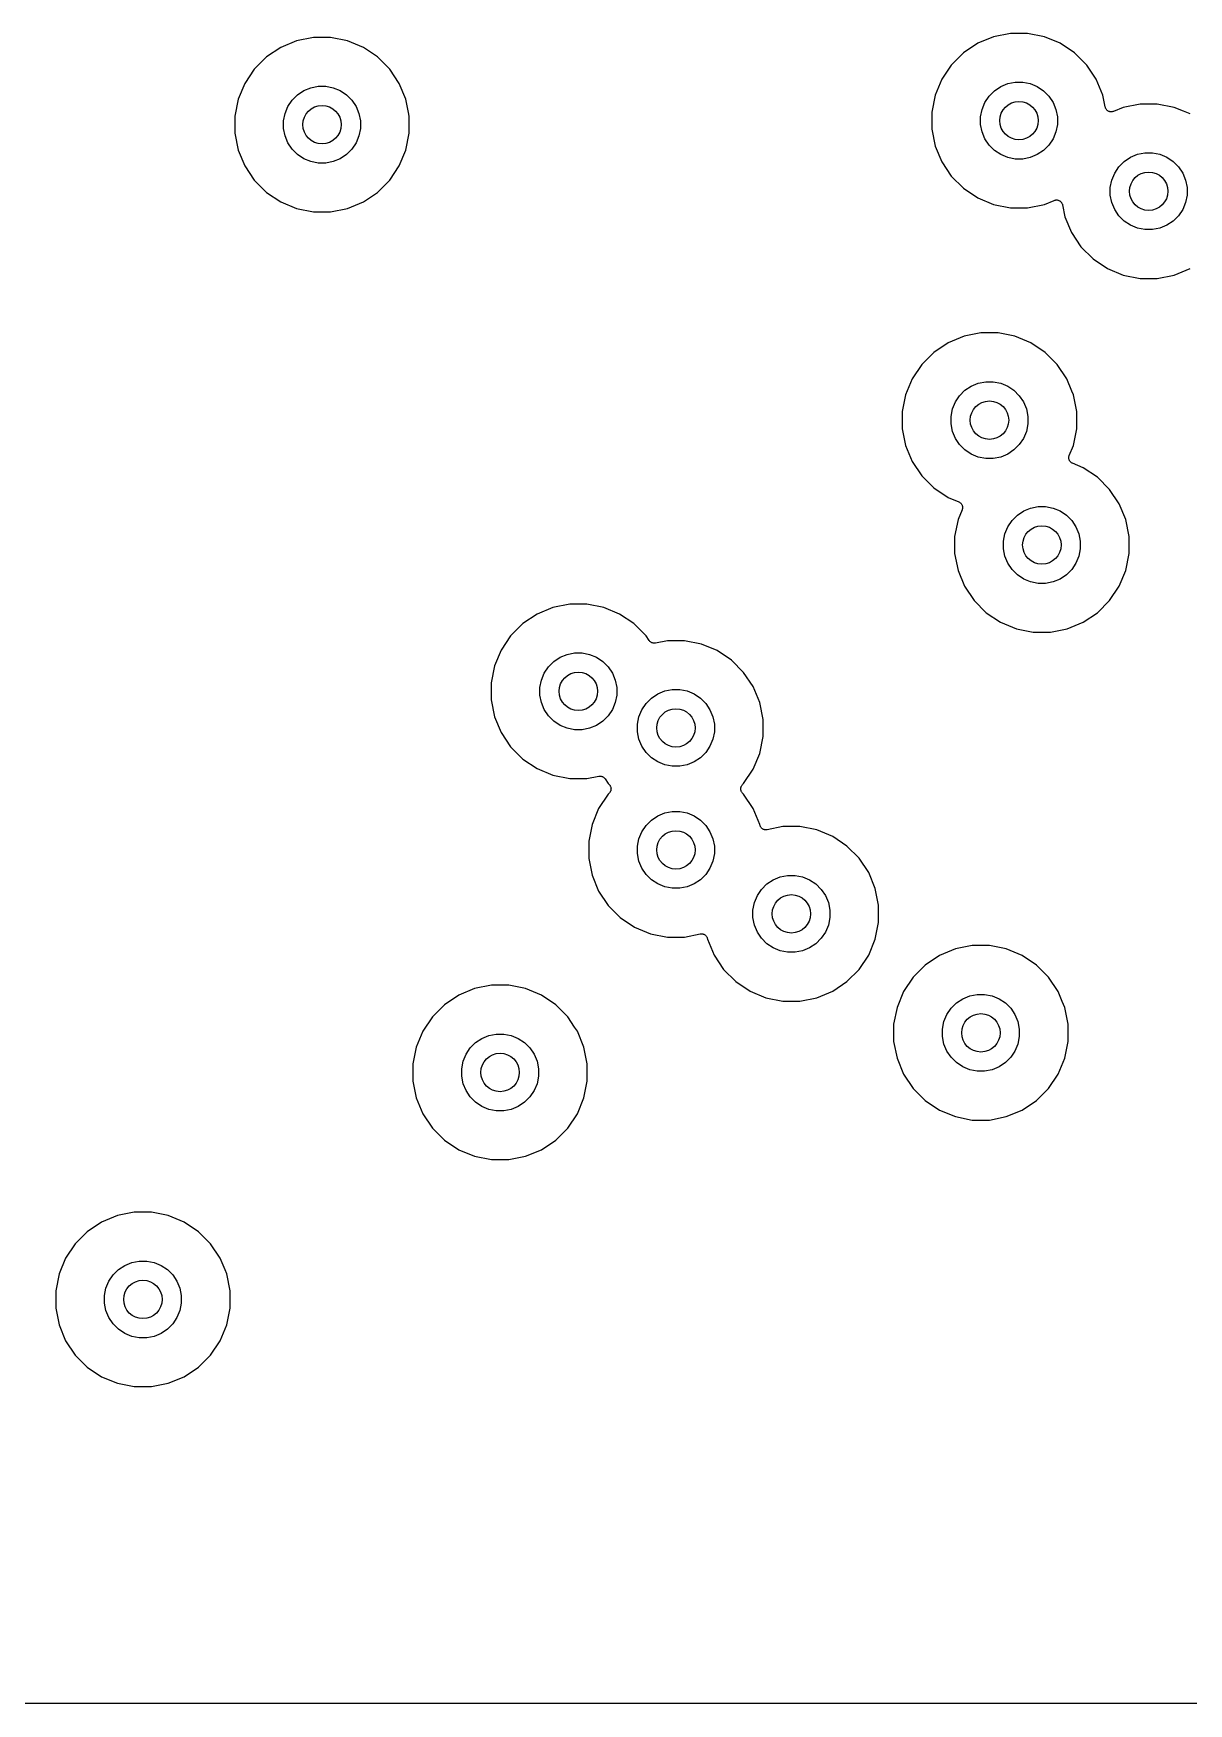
# Model space of a CAD drawing. Extents: x 1 to 139, y -76 to -1.
# Drawn here: x 11.73 to 23.75, y -75.56 to -58.17 of the extents above; entities that cross this region are included whole.
import ezdxf

# ---------------------------------------------------------------- set-up
doc = ezdxf.new("R2010")
doc.units = 0
doc.header["$MEASUREMENT"] = 0
doc.layers.add('BLACK', color=7, linetype='CONTINUOUS')

msp = doc.modelspace()

# ---------------------------------------------------------------- linework, layer by layer
at = {"layer": 'BLACK', "linetype": 'CONTINUOUS'}
for p, q in [((14.4657, -58.2498), (14.3005, -58.3182)), ((14.6412, -58.2149), (14.4657, -58.2498)), ((14.82, -58.2149), (14.6412, -58.2149)), ((14.9955, -58.2498), (14.82, -58.2149)), ((15.1607, -58.3182), (14.9955, -58.2498)), ((21.7219, -58.2077), (21.5567, -58.2761)), ((21.8974, -58.1728), (21.7219, -58.2077)), ((22.0762, -58.1728), (21.8974, -58.1728)), ((22.2517, -58.2077), (22.0762, -58.1728)), ((22.4169, -58.2761), (22.2517, -58.2077)), ((14.1518, -58.4176), (14.0253, -58.5441)), ((14.3005, -58.3182), (14.1518, -58.4176)), ((15.3094, -58.4176), (15.1607, -58.3182)), ((15.4359, -58.5441), (15.3094, -58.4176)), ((21.408, -58.3755), (21.2815, -58.502)), ((21.5567, -58.2761), (21.408, -58.3755)), ((22.5656, -58.3755), (22.4169, -58.2761)), ((22.6921, -58.502), (22.5656, -58.3755)), ((14.0253, -58.5441), (13.9259, -58.6928)), ((15.5353, -58.6928), (15.4359, -58.5441)), ((21.2815, -58.502), (21.1821, -58.6507)), ((22.7915, -58.6507), (22.6921, -58.502)), ((13.9259, -58.6928), (13.8575, -58.858)), ((14.4756, -58.8122), (14.5411, -58.7684)), ((14.5411, -58.7684), (14.6139, -58.7383)), ((14.6139, -58.7383), (14.6912, -58.7229)), ((14.6912, -58.7229), (14.77, -58.7229)), ((14.77, -58.7229), (14.8473, -58.7383)), ((14.8473, -58.7383), (14.9201, -58.7684)), ((14.9201, -58.7684), (14.9856, -58.8122)), ((15.6037, -58.858), (15.5353, -58.6928)), ((21.1821, -58.6507), (21.1137, -58.8159)), ((21.6761, -58.8258), (21.7318, -58.7701)), ((21.7318, -58.7701), (21.7973, -58.7263)), ((21.7973, -58.7263), (21.8701, -58.6962)), ((21.8701, -58.6962), (21.9474, -58.6808)), ((21.9474, -58.6808), (22.0262, -58.6808)), ((22.0262, -58.6808), (22.1035, -58.6962)), ((22.1035, -58.6962), (22.1763, -58.7263)), ((22.1763, -58.7263), (22.2418, -58.7701)), ((22.2418, -58.7701), (22.2975, -58.8258)), ((22.8599, -58.8159), (22.7915, -58.6507)), ((13.8575, -58.858), (13.8226, -59.0335)), ((14.346, -59.0062), (14.3761, -58.9334)), ((14.3761, -58.9334), (14.4199, -58.8679)), ((14.4199, -58.8679), (14.4756, -58.8122)), ((14.9856, -58.8122), (15.0413, -58.8679)), ((15.0413, -58.8679), (15.0851, -58.9334)), ((15.0851, -58.9334), (15.1152, -59.0062)), ((15.6314, -58.9974), (15.6037, -58.858)), ((21.1137, -58.8159), (21.0788, -58.9914)), ((21.6022, -58.9641), (21.6323, -58.8913)), ((21.6323, -58.8913), (21.6761, -58.8258)), ((22.2975, -58.8258), (22.3413, -58.8913)), ((22.3413, -58.8913), (22.3714, -58.9641)), ((22.8844, -58.9391), (22.8599, -58.8159)), ((22.8862, -58.9449), (22.8844, -58.9391)), ((22.8879, -58.9506), (22.8862, -58.9449)), ((22.8879, -58.9508), (22.8879, -58.9506)), ((22.888, -58.951), (22.8879, -58.9508)), ((22.8909, -58.9564), (22.888, -58.951)), ((22.8936, -58.9616), (22.8909, -58.9564)), ((23.0726, -58.9433), (22.971, -58.9854)), ((23.2481, -58.9084), (23.0726, -58.9433)), ((23.4269, -58.9084), (23.2481, -58.9084)), ((23.6024, -58.9433), (23.4269, -58.9084)), ((23.6994, -58.9835), (23.6024, -58.9433)), ((13.8226, -59.0335), (13.8226, -59.2123)), ((14.3306, -59.0835), (14.346, -59.0062)), ((14.3306, -59.1623), (14.3306, -59.0835)), ((15.1152, -59.0062), (15.1306, -59.0835)), ((15.1306, -59.0835), (15.1306, -59.1623)), ((15.6314, -58.9975), (15.6314, -58.9974)), ((15.6386, -59.0335), (15.6314, -58.9975)), ((15.6386, -59.2123), (15.6386, -59.0335)), ((21.0788, -58.9914), (21.0788, -59.1702)), ((21.5868, -59.0414), (21.6022, -58.9641)), ((21.5868, -59.1202), (21.5868, -59.0414)), ((21.6022, -59.1975), (21.5868, -59.1202)), ((22.3714, -58.9641), (22.3868, -59.0414)), ((22.3868, -59.1202), (22.3714, -59.1975)), ((22.3868, -59.0414), (22.3868, -59.1202)), ((22.8937, -58.9617), (22.8936, -58.9616)), ((22.8938, -58.9619), (22.8937, -58.9617)), ((22.8976, -58.9665), (22.8938, -58.9619)), ((22.9014, -58.9712), (22.8976, -58.9665)), ((22.9015, -58.9714), (22.9014, -58.9712)), ((22.9017, -58.9715), (22.9015, -58.9714)), ((22.9062, -58.9753), (22.9017, -58.9715)), ((22.9109, -58.9792), (22.9062, -58.9753)), ((22.9111, -58.9793), (22.9109, -58.9792)), ((22.9112, -58.9794), (22.9111, -58.9793)), ((22.9165, -58.9822), (22.9112, -58.9794)), ((22.9218, -58.9851), (22.9165, -58.9822)), ((22.922, -58.9852), (22.9218, -58.9851)), ((22.9221, -58.9853), (22.922, -58.9852)), ((22.9278, -58.9871), (22.9221, -58.9853)), ((22.9336, -58.9889), (22.9278, -58.9871)), ((22.9338, -58.9889), (22.9336, -58.9889)), ((22.934, -58.9889), (22.9338, -58.9889)), ((22.9398, -58.9896), (22.934, -58.9889)), ((22.9459, -58.9902), (22.9398, -58.9896)), ((22.9461, -58.9902), (22.9459, -58.9902)), ((22.9463, -58.9902), (22.9461, -58.9902)), ((22.9522, -58.9897), (22.9463, -58.9902)), ((22.9583, -58.9892), (22.9522, -58.9897)), ((22.9584, -58.9891), (22.9583, -58.9892)), ((22.9586, -58.9891), (22.9584, -58.9891)), ((22.9643, -58.9874), (22.9586, -58.9891)), ((22.9702, -58.9857), (22.9643, -58.9874)), ((22.9705, -58.9856), (22.9702, -58.9857)), ((22.971, -58.9854), (22.9705, -58.9856)), ((22.9705, -58.9856), (22.9705, -58.9856)), ((22.9705, -58.9856), (22.9705, -58.9856)), ((23.6995, -58.9835), (23.6994, -58.9835)), ((23.7676, -59.0117), (23.6995, -58.9835)), ((13.8226, -59.2123), (13.8575, -59.3878)), ((14.346, -59.2396), (14.3306, -59.1623)), ((14.3761, -59.3124), (14.346, -59.2396)), ((15.1152, -59.2396), (15.0851, -59.3124)), ((15.1306, -59.1623), (15.1152, -59.2396)), ((15.6037, -59.3878), (15.6386, -59.2123)), ((21.0788, -59.1702), (21.1137, -59.3457)), ((21.6323, -59.2703), (21.6022, -59.1975)), ((21.6761, -59.3358), (21.6323, -59.2703)), ((22.3413, -59.2703), (22.2975, -59.3358)), ((22.3714, -59.1975), (22.3413, -59.2703)), ((13.8575, -59.3878), (13.9259, -59.553)), ((14.4199, -59.3779), (14.3761, -59.3124)), ((14.4756, -59.4336), (14.4199, -59.3779)), ((14.5411, -59.4774), (14.4756, -59.4336)), ((14.6139, -59.5075), (14.5411, -59.4774)), ((14.9201, -59.4774), (14.8473, -59.5075)), ((14.9856, -59.4336), (14.9201, -59.4774)), ((15.0413, -59.3779), (14.9856, -59.4336)), ((15.0851, -59.3124), (15.0413, -59.3779)), ((15.5353, -59.553), (15.6037, -59.3878)), ((21.1137, -59.3457), (21.1821, -59.5109)), ((21.7318, -59.3915), (21.6761, -59.3358)), ((21.7973, -59.4353), (21.7318, -59.3915)), ((21.8701, -59.4654), (21.7973, -59.4353)), ((21.9474, -59.4808), (21.8701, -59.4654)), ((22.0262, -59.4808), (21.9474, -59.4808)), ((22.1035, -59.4654), (22.0262, -59.4808)), ((22.1763, -59.4353), (22.1035, -59.4654)), ((22.2418, -59.3915), (22.1763, -59.4353)), ((22.2975, -59.3358), (22.2418, -59.3915)), ((23.0825, -59.5057), (23.148, -59.4619)), ((23.148, -59.4619), (23.2208, -59.4318)), ((23.2208, -59.4318), (23.2981, -59.4164)), ((23.2981, -59.4164), (23.3769, -59.4164)), ((23.3769, -59.4164), (23.4542, -59.4318)), ((23.4542, -59.4318), (23.527, -59.4619)), ((23.527, -59.4619), (23.5925, -59.5057)), ((13.9259, -59.553), (14.0253, -59.7017)), ((14.6912, -59.5229), (14.6139, -59.5075)), ((14.77, -59.5229), (14.6912, -59.5229)), ((14.8473, -59.5075), (14.77, -59.5229)), ((15.4359, -59.7017), (15.5353, -59.553)), ((21.1821, -59.5109), (21.2815, -59.6596)), ((22.9529, -59.6997), (22.983, -59.6269)), ((22.983, -59.6269), (23.0268, -59.5614)), ((23.0268, -59.5614), (23.0825, -59.5057)), ((23.5925, -59.5057), (23.6482, -59.5614)), ((23.6482, -59.5614), (23.692, -59.6269)), ((23.692, -59.6269), (23.7221, -59.6997)), ((14.0253, -59.7017), (14.1518, -59.8282)), ((14.1518, -59.8282), (14.3005, -59.9276)), ((15.1607, -59.9276), (15.3094, -59.8282)), ((15.3094, -59.8282), (15.4359, -59.7017)), ((21.2815, -59.6596), (21.408, -59.7861)), ((21.408, -59.7861), (21.5567, -59.8855)), ((22.9375, -59.777), (22.9529, -59.6997)), ((22.9375, -59.8558), (22.9375, -59.777)), ((23.7221, -59.6997), (23.7375, -59.777)), ((23.7375, -59.777), (23.7375, -59.8558)), ((14.3005, -59.9276), (14.4657, -59.996)), ((14.4657, -59.996), (14.6412, -60.0309)), ((14.82, -60.0309), (14.9955, -59.996)), ((14.9955, -59.996), (15.1607, -59.9276)), ((21.5567, -59.8855), (21.7219, -59.9539)), ((21.7219, -59.9539), (21.8974, -59.9888)), ((21.8974, -59.9888), (22.0762, -59.9888)), ((22.0762, -59.9888), (22.2517, -59.9539)), ((22.2517, -59.9539), (22.3533, -59.9118)), ((22.3533, -59.9118), (22.3538, -59.9116)), ((22.3538, -59.9116), (22.3541, -59.9115)), ((22.3538, -59.9116), (22.3538, -59.9116)), ((22.3538, -59.9116), (22.3538, -59.9116)), ((22.3541, -59.9115), (22.36, -59.9098)), ((22.36, -59.9098), (22.3657, -59.9081)), ((22.3657, -59.9081), (22.3659, -59.9081)), ((22.3659, -59.9081), (22.366, -59.908)), ((22.366, -59.908), (22.372, -59.9075)), ((22.372, -59.9075), (22.378, -59.907)), ((22.378, -59.907), (22.3782, -59.907)), ((22.3782, -59.907), (22.3784, -59.907)), ((22.3784, -59.907), (22.3843, -59.9076)), ((22.3843, -59.9076), (22.3903, -59.9082)), ((22.3903, -59.9082), (22.3905, -59.9083)), ((22.3905, -59.9083), (22.3907, -59.9083)), ((22.3907, -59.9083), (22.3964, -59.9101)), ((22.3964, -59.9101), (22.4022, -59.9119)), ((22.4022, -59.9119), (22.4023, -59.912)), ((22.4023, -59.912), (22.4025, -59.9121)), ((22.4025, -59.9121), (22.4078, -59.9149)), ((22.4078, -59.9149), (22.4131, -59.9178)), ((22.4131, -59.9178), (22.4132, -59.9179)), ((22.4132, -59.9179), (22.4134, -59.918)), ((22.4134, -59.918), (22.418, -59.9219)), ((22.418, -59.9219), (22.4226, -59.9257)), ((22.4226, -59.9257), (22.4228, -59.9258)), ((22.4228, -59.9258), (22.4229, -59.926)), ((22.4229, -59.926), (22.4267, -59.9306)), ((22.4267, -59.9306), (22.4305, -59.9353)), ((22.4305, -59.9353), (22.4306, -59.9355)), ((22.4306, -59.9355), (22.4307, -59.9356)), ((22.4307, -59.9356), (22.4334, -59.9408)), ((22.4334, -59.9408), (22.4363, -59.9462)), ((22.4363, -59.9462), (22.4364, -59.9464)), ((22.4364, -59.9464), (22.4364, -59.9466)), ((22.4364, -59.9466), (22.4381, -59.9522)), ((22.4381, -59.9522), (22.4399, -59.9581)), ((22.4399, -59.9581), (22.4644, -60.0813)), ((22.9529, -59.9331), (22.9375, -59.8558)), ((22.983, -60.0059), (22.9529, -59.9331)), ((23.7221, -59.9331), (23.692, -60.0059)), ((23.7375, -59.8558), (23.7221, -59.9331)), ((14.6412, -60.0309), (14.82, -60.0309)), ((22.4644, -60.0813), (22.5328, -60.2465)), ((23.0268, -60.0714), (22.983, -60.0059)), ((23.0825, -60.1271), (23.0268, -60.0714)), ((23.148, -60.1709), (23.0825, -60.1271)), ((23.2208, -60.201), (23.148, -60.1709)), ((23.527, -60.1709), (23.4542, -60.201)), ((23.5925, -60.1271), (23.527, -60.1709)), ((23.6482, -60.0714), (23.5925, -60.1271)), ((23.692, -60.0059), (23.6482, -60.0714)), ((22.5328, -60.2465), (22.6322, -60.3952)), ((23.2981, -60.2164), (23.2208, -60.201)), ((23.3769, -60.2164), (23.2981, -60.2164)), ((23.4542, -60.201), (23.3769, -60.2164)), ((22.6322, -60.3952), (22.7587, -60.5217)), ((22.7587, -60.5217), (22.9074, -60.6211)), ((22.9074, -60.6211), (23.0726, -60.6895)), ((23.0726, -60.6895), (23.2481, -60.7244)), ((23.4269, -60.7244), (23.6024, -60.6895)), ((23.6024, -60.6895), (23.7676, -60.6211)), ((23.2481, -60.7244), (23.4269, -60.7244)), ((21.4146, -61.3271), (21.2494, -61.3955)), ((21.5901, -61.2922), (21.4146, -61.3271)), ((21.7689, -61.2922), (21.5901, -61.2922)), ((21.9444, -61.3271), (21.7689, -61.2922)), ((22.1096, -61.3955), (21.9444, -61.3271)), ((21.1007, -61.4949), (20.9742, -61.6214)), ((21.2494, -61.3955), (21.1007, -61.4949)), ((22.2583, -61.4949), (22.1096, -61.3955)), ((22.3848, -61.6214), (22.2583, -61.4949)), ((20.9742, -61.6214), (20.8748, -61.7701)), ((22.4842, -61.7701), (22.3848, -61.6214)), ((20.8748, -61.7701), (20.8064, -61.9353)), ((21.3688, -61.9452), (21.4245, -61.8895)), ((21.4245, -61.8895), (21.49, -61.8457)), ((21.49, -61.8457), (21.5628, -61.8156)), ((21.5628, -61.8156), (21.6401, -61.8002)), ((21.6401, -61.8002), (21.7189, -61.8002)), ((21.7189, -61.8002), (21.7962, -61.8156)), ((21.7962, -61.8156), (21.869, -61.8457)), ((21.869, -61.8457), (21.9345, -61.8895)), ((21.9345, -61.8895), (21.9902, -61.9452)), ((22.5367, -61.897), (22.4842, -61.7701)), ((22.5526, -61.9353), (22.5367, -61.897)), ((22.5367, -61.897), (22.5367, -61.897)), ((20.8064, -61.9353), (20.7715, -62.1108)), ((21.2795, -62.1608), (21.2949, -62.0835)), ((21.2949, -62.0835), (21.325, -62.0107)), ((21.325, -62.0107), (21.3688, -61.9452)), ((21.9902, -61.9452), (22.034, -62.0107)), ((22.034, -62.0107), (22.0641, -62.0835)), ((22.0641, -62.0835), (22.0795, -62.1608)), ((22.5875, -62.1108), (22.5526, -61.9353)), ((20.7715, -62.1108), (20.7715, -62.2896)), ((21.2795, -62.2396), (21.2795, -62.1608)), ((21.2949, -62.3169), (21.2795, -62.2396)), ((22.0795, -62.2396), (22.0641, -62.3169)), ((22.0795, -62.1608), (22.0795, -62.2396)), ((22.5875, -62.2896), (22.5875, -62.1108)), ((20.7715, -62.2896), (20.8064, -62.4651)), ((21.325, -62.3897), (21.2949, -62.3169)), ((21.3688, -62.4552), (21.325, -62.3897)), ((22.034, -62.3897), (21.9902, -62.4552)), ((22.0641, -62.3169), (22.034, -62.3897)), ((22.5526, -62.4651), (22.5875, -62.2896)), ((20.8064, -62.4651), (20.8748, -62.6303)), ((21.4245, -62.5109), (21.3688, -62.4552)), ((21.49, -62.5547), (21.4245, -62.5109)), ((21.5628, -62.5848), (21.49, -62.5547)), ((21.6401, -62.6002), (21.5628, -62.5848)), ((21.7189, -62.6002), (21.6401, -62.6002)), ((21.7962, -62.5848), (21.7189, -62.6002)), ((21.869, -62.5547), (21.7962, -62.5848)), ((21.9345, -62.5109), (21.869, -62.5547)), ((21.9902, -62.4552), (21.9345, -62.5109)), ((22.5057, -62.5905), (22.5063, -62.5845)), ((22.5057, -62.5907), (22.5057, -62.5905)), ((22.5057, -62.5909), (22.5057, -62.5907)), ((22.5062, -62.5968), (22.5057, -62.5909)), ((22.5068, -62.6028), (22.5062, -62.5968)), ((22.5063, -62.5845), (22.5069, -62.5786)), ((22.5068, -62.603), (22.5068, -62.6028)), ((22.5069, -62.6032), (22.5068, -62.603)), ((22.5069, -62.5786), (22.507, -62.5784)), ((22.5085, -62.6089), (22.5069, -62.6032)), ((22.507, -62.5781), (22.5087, -62.5725)), ((22.507, -62.5784), (22.507, -62.5781)), ((22.5102, -62.6147), (22.5085, -62.6089)), ((22.5087, -62.5725), (22.5105, -62.5667)), ((22.5105, -62.5667), (22.5526, -62.4651)), ((20.8748, -62.6303), (20.9742, -62.779)), ((20.9742, -62.779), (21.1007, -62.9055)), ((22.5103, -62.6149), (22.5102, -62.6147)), ((22.5104, -62.6151), (22.5103, -62.6149)), ((22.5132, -62.6204), (22.5104, -62.6151)), ((22.516, -62.6257), (22.5132, -62.6204)), ((22.5161, -62.6259), (22.516, -62.6257)), ((22.5162, -62.6261), (22.5161, -62.6259)), ((22.52, -62.6307), (22.5162, -62.6261)), ((22.5237, -62.6354), (22.52, -62.6307)), ((22.5239, -62.6355), (22.5237, -62.6354)), ((22.524, -62.6357), (22.5239, -62.6355)), ((22.5286, -62.6395), (22.524, -62.6357)), ((22.5332, -62.6433), (22.5286, -62.6395)), ((22.5334, -62.6435), (22.5332, -62.6433)), ((22.5336, -62.6436), (22.5334, -62.6435)), ((22.5388, -62.6464), (22.5336, -62.6436)), ((22.544, -62.6493), (22.5388, -62.6464)), ((22.5444, -62.6495), (22.544, -62.6493)), ((22.5445, -62.6495), (22.5444, -62.6495)), ((22.5449, -62.6497), (22.5445, -62.6495)), ((22.5445, -62.6495), (22.5445, -62.6495)), ((22.6551, -62.6953), (22.5449, -62.6497)), ((22.8038, -62.7947), (22.6551, -62.6953)), ((21.1007, -62.9055), (21.2494, -63.0049)), ((22.9303, -62.9212), (22.8038, -62.7947)), ((23.0297, -63.0699), (22.9303, -62.9212)), ((21.2494, -63.0049), (21.3596, -63.0505)), ((21.394, -63.1335), (21.3519, -63.2351)), ((21.3596, -63.0505), (21.36, -63.0507)), ((21.36, -63.0507), (21.36, -63.0507)), ((21.36, -63.0507), (21.3601, -63.0507)), ((21.3601, -63.0507), (21.3605, -63.0509)), ((21.3605, -63.0509), (21.3657, -63.0538)), ((21.3657, -63.0538), (21.3709, -63.0566)), ((21.3709, -63.0566), (21.3711, -63.0567)), ((21.3711, -63.0567), (21.3713, -63.0569)), ((21.3713, -63.0569), (21.3759, -63.0607)), ((21.3759, -63.0607), (21.3805, -63.0645)), ((21.3805, -63.0645), (21.3806, -63.0647)), ((21.3806, -63.0647), (21.3808, -63.0648)), ((21.3808, -63.0648), (21.3845, -63.0695)), ((21.3845, -63.0695), (21.3883, -63.0741)), ((21.3883, -63.0741), (21.3884, -63.0743)), ((21.3884, -63.0743), (21.3885, -63.0745)), ((21.3885, -63.0745), (21.3913, -63.0798)), ((21.3913, -63.0798), (21.3941, -63.0851)), ((21.3957, -63.1278), (21.394, -63.1335)), ((21.3941, -63.0851), (21.3941, -63.0853)), ((21.3941, -63.0853), (21.3943, -63.0855)), ((21.3943, -63.0855), (21.396, -63.0913)), ((21.3975, -63.1221), (21.3957, -63.1278)), ((21.396, -63.0913), (21.3976, -63.097)), ((21.3976, -63.1216), (21.3975, -63.1218)), ((21.3975, -63.1218), (21.3975, -63.1221)), ((21.3976, -63.097), (21.3977, -63.0972)), ((21.3982, -63.1157), (21.3976, -63.1216)), ((21.3977, -63.0972), (21.3977, -63.0974)), ((21.3977, -63.0974), (21.3983, -63.1034)), ((21.3988, -63.1097), (21.3982, -63.1157)), ((21.3983, -63.1034), (21.3988, -63.1093)), ((21.3988, -63.1093), (21.3988, -63.1095)), ((21.3988, -63.1095), (21.3988, -63.1097)), ((22.0355, -63.1455), (22.1083, -63.1154)), ((22.1083, -63.1154), (22.1856, -63.1)), ((22.1856, -63.1), (22.2644, -63.1)), ((22.2644, -63.1), (22.3417, -63.1154)), ((22.3417, -63.1154), (22.4145, -63.1455)), ((23.0981, -63.2351), (23.0297, -63.0699)), ((21.3519, -63.2351), (21.317, -63.4106)), ((21.8705, -63.3105), (21.9143, -63.245)), ((21.9143, -63.245), (21.97, -63.1893)), ((21.97, -63.1893), (22.0355, -63.1455)), ((22.4145, -63.1455), (22.48, -63.1893)), ((22.48, -63.1893), (22.5357, -63.245)), ((22.5357, -63.245), (22.5795, -63.3105)), ((23.133, -63.4106), (23.0981, -63.2351)), ((21.317, -63.4106), (21.317, -63.5894)), ((21.825, -63.4606), (21.8404, -63.3833)), ((21.825, -63.5394), (21.825, -63.4606)), ((21.8404, -63.3833), (21.8705, -63.3105)), ((22.5795, -63.3105), (22.6096, -63.3833)), ((22.6096, -63.3833), (22.625, -63.4606)), ((22.625, -63.4606), (22.625, -63.5394)), ((23.133, -63.5894), (23.133, -63.4106)), ((21.317, -63.5894), (21.3519, -63.7649)), ((21.8404, -63.6167), (21.825, -63.5394)), ((21.8705, -63.6895), (21.8404, -63.6167)), ((22.6096, -63.6167), (22.5795, -63.6895)), ((22.625, -63.5394), (22.6096, -63.6167)), ((23.0981, -63.7649), (23.133, -63.5894)), ((21.3519, -63.7649), (21.4203, -63.9301)), ((21.9143, -63.755), (21.8705, -63.6895)), ((21.97, -63.8107), (21.9143, -63.755)), ((22.0355, -63.8545), (21.97, -63.8107)), ((22.48, -63.8107), (22.4145, -63.8545)), ((22.5357, -63.755), (22.48, -63.8107)), ((22.5795, -63.6895), (22.5357, -63.755)), ((23.0297, -63.9301), (23.0981, -63.7649)), ((21.4203, -63.9301), (21.5197, -64.0788)), ((22.1083, -63.8846), (22.0355, -63.8545)), ((22.1856, -63.9), (22.1083, -63.8846)), ((22.2644, -63.9), (22.1856, -63.9)), ((22.3417, -63.8846), (22.2644, -63.9)), ((22.4145, -63.8545), (22.3417, -63.8846)), ((22.9303, -64.0788), (23.0297, -63.9301)), ((17.1341, -64.1509), (16.9689, -64.2193)), ((17.3096, -64.116), (17.1341, -64.1509)), ((17.4884, -64.116), (17.3096, -64.116)), ((17.6639, -64.1509), (17.4884, -64.116)), ((17.8291, -64.2193), (17.6639, -64.1509)), ((21.5197, -64.0788), (21.6462, -64.2053)), ((22.8038, -64.2053), (22.9303, -64.0788)), ((16.8202, -64.3187), (16.6937, -64.4452)), ((16.9689, -64.2193), (16.8202, -64.3187)), ((17.9778, -64.3187), (17.8291, -64.2193)), ((18.1043, -64.4452), (17.9778, -64.3187)), ((21.6462, -64.2053), (21.7949, -64.3047)), ((21.7949, -64.3047), (21.9601, -64.3731)), ((22.4899, -64.3731), (22.6551, -64.3047)), ((22.6551, -64.3047), (22.8038, -64.2053)), ((16.6937, -64.4452), (16.5943, -64.5939)), ((18.1372, -64.4945), (18.1043, -64.4452)), ((18.141, -64.4991), (18.1372, -64.4945)), ((18.1447, -64.5037), (18.141, -64.4991)), ((18.1449, -64.5039), (18.1447, -64.5037)), ((18.1451, -64.5041), (18.1449, -64.5039)), ((18.1497, -64.5078), (18.1451, -64.5041)), ((18.1542, -64.5116), (18.1497, -64.5078)), ((18.1545, -64.5118), (18.1542, -64.5116)), ((18.1547, -64.512), (18.1545, -64.5118)), ((18.1599, -64.5147), (18.1547, -64.512)), ((18.1651, -64.5176), (18.1599, -64.5147)), ((18.1653, -64.5177), (18.1651, -64.5176)), ((18.1656, -64.5178), (18.1653, -64.5177)), ((18.1712, -64.5195), (18.1656, -64.5178)), ((18.1769, -64.5213), (18.1712, -64.5195)), ((18.1772, -64.5214), (18.1769, -64.5213)), ((18.1774, -64.5215), (18.1772, -64.5214)), ((18.1833, -64.5221), (18.1774, -64.5215)), ((18.1892, -64.5227), (18.1833, -64.5221)), ((18.1895, -64.5227), (18.1892, -64.5227)), ((18.1898, -64.5227), (18.1895, -64.5227)), ((18.1956, -64.5222), (18.1898, -64.5227)), ((18.2016, -64.5217), (18.1956, -64.5222)), ((18.2021, -64.5216), (18.2016, -64.5217)), ((18.2024, -64.5215), (18.2021, -64.5216)), ((18.2021, -64.5216), (18.2021, -64.5216)), ((18.2021, -64.5216), (18.2021, -64.5216)), ((18.3256, -64.497), (18.2024, -64.5215)), ((18.5044, -64.497), (18.3256, -64.497)), ((18.6799, -64.5319), (18.5044, -64.497)), ((21.9601, -64.3731), (22.1356, -64.408)), ((22.1356, -64.408), (22.3144, -64.408)), ((22.3144, -64.408), (22.4899, -64.3731)), ((16.5943, -64.5939), (16.5259, -64.7591)), ((17.144, -64.7133), (17.2095, -64.6695)), ((17.2095, -64.6695), (17.2823, -64.6394)), ((17.2823, -64.6394), (17.3596, -64.624)), ((17.3596, -64.624), (17.4384, -64.624)), ((17.4384, -64.624), (17.5157, -64.6394)), ((17.5157, -64.6394), (17.5885, -64.6695)), ((17.5885, -64.6695), (17.654, -64.7133)), ((18.8451, -64.6003), (18.6799, -64.5319)), ((18.9938, -64.6997), (18.8451, -64.6003)), ((16.5259, -64.7591), (16.491, -64.9346)), ((17.0144, -64.9073), (17.0445, -64.8345)), ((17.0445, -64.8345), (17.0883, -64.769)), ((17.0883, -64.769), (17.144, -64.7133)), ((17.654, -64.7133), (17.7097, -64.769)), ((17.7097, -64.769), (17.7535, -64.8345)), ((17.7535, -64.8345), (17.7836, -64.9073)), ((19.1203, -64.8262), (18.9938, -64.6997)), ((19.2197, -64.9749), (19.1203, -64.8262)), ((16.491, -64.9346), (16.491, -65.1134)), ((16.999, -64.9846), (17.0144, -64.9073)), ((16.999, -65.0634), (16.999, -64.9846)), ((17.7836, -64.9073), (17.799, -64.9846)), ((17.799, -64.9846), (17.799, -65.0634)), ((18.2255, -65.0505), (18.2983, -65.0204)), ((18.2983, -65.0204), (18.3756, -65.005)), ((18.3756, -65.005), (18.4544, -65.005)), ((18.4544, -65.005), (18.5317, -65.0204)), ((18.5317, -65.0204), (18.6045, -65.0505)), ((19.2881, -65.1401), (19.2197, -64.9749)), ((16.491, -65.1134), (16.5259, -65.2889)), ((17.0144, -65.1407), (16.999, -65.0634)), ((17.0445, -65.2135), (17.0144, -65.1407)), ((17.0883, -65.279), (17.0445, -65.2135)), ((17.7535, -65.2135), (17.7097, -65.279)), ((17.7836, -65.1407), (17.7535, -65.2135)), ((17.799, -65.0634), (17.7836, -65.1407)), ((18.0304, -65.2883), (18.0605, -65.2155)), ((18.0605, -65.2155), (18.1043, -65.15)), ((18.1043, -65.15), (18.16, -65.0943)), ((18.16, -65.0943), (18.2255, -65.0505)), ((18.6045, -65.0505), (18.67, -65.0943)), ((18.67, -65.0943), (18.7257, -65.15)), ((18.7257, -65.15), (18.7695, -65.2155)), ((18.7695, -65.2155), (18.7996, -65.2883)), ((19.323, -65.3156), (19.2881, -65.1401)), ((16.5259, -65.2889), (16.5943, -65.4541)), ((17.144, -65.3347), (17.0883, -65.279)), ((17.2095, -65.3785), (17.144, -65.3347)), ((17.2823, -65.4086), (17.2095, -65.3785)), ((17.5885, -65.3785), (17.5157, -65.4086)), ((17.654, -65.3347), (17.5885, -65.3785)), ((17.7097, -65.279), (17.654, -65.3347)), ((18.015, -65.3656), (18.0304, -65.2883)), ((18.015, -65.4444), (18.015, -65.3656)), ((18.7996, -65.2883), (18.815, -65.3656)), ((18.815, -65.3656), (18.815, -65.4444)), ((19.323, -65.4944), (19.323, -65.3156)), ((16.5943, -65.4541), (16.6937, -65.6028)), ((17.3596, -65.424), (17.2823, -65.4086)), ((17.4384, -65.424), (17.3596, -65.424)), ((17.5157, -65.4086), (17.4384, -65.424)), ((18.0304, -65.5217), (18.015, -65.4444)), ((18.0605, -65.5945), (18.0304, -65.5217)), ((18.7996, -65.5217), (18.7695, -65.5945)), ((18.815, -65.4444), (18.7996, -65.5217)), ((19.2881, -65.6699), (19.323, -65.4944)), ((16.6937, -65.6028), (16.8202, -65.7293)), ((16.8202, -65.7293), (16.9689, -65.8287)), ((18.1043, -65.66), (18.0605, -65.5945)), ((18.16, -65.7157), (18.1043, -65.66)), ((18.2255, -65.7595), (18.16, -65.7157)), ((18.67, -65.7157), (18.6045, -65.7595)), ((18.7257, -65.66), (18.67, -65.7157)), ((18.7695, -65.5945), (18.7257, -65.66)), ((19.2197, -65.8351), (19.2881, -65.6699)), ((16.9689, -65.8287), (17.1341, -65.8971)), ((17.1341, -65.8971), (17.3096, -65.932)), ((17.4884, -65.932), (17.6116, -65.9075)), ((17.6116, -65.9075), (17.6119, -65.9074)), ((17.6119, -65.9074), (17.6124, -65.9073)), ((17.6119, -65.9074), (17.6119, -65.9074)), ((17.6119, -65.9074), (17.6119, -65.9074)), ((17.6124, -65.9073), (17.6183, -65.9068)), ((17.6183, -65.9068), (17.6242, -65.9063)), ((17.6242, -65.9063), (17.6245, -65.9063)), ((17.6245, -65.9063), (17.6248, -65.9063)), ((17.6248, -65.9063), (17.6306, -65.9069)), ((17.6306, -65.9069), (17.6366, -65.9075)), ((17.6366, -65.9075), (17.6368, -65.9076)), ((17.6368, -65.9076), (17.6371, -65.9077)), ((17.6371, -65.9077), (17.6428, -65.9095)), ((17.6428, -65.9095), (17.6484, -65.9112)), ((17.6484, -65.9112), (17.6487, -65.9113)), ((17.6487, -65.9113), (17.6489, -65.9114)), ((17.6489, -65.9114), (17.6541, -65.9142)), ((17.6541, -65.9142), (17.6593, -65.917)), ((18.2983, -65.7896), (18.2255, -65.7595)), ((18.3756, -65.805), (18.2983, -65.7896)), ((18.4544, -65.805), (18.3756, -65.805)), ((18.5317, -65.7896), (18.4544, -65.805)), ((18.6045, -65.7595), (18.5317, -65.7896)), ((19.1203, -65.9838), (19.2197, -65.8351)), ((17.3096, -65.932), (17.4884, -65.932)), ((17.6593, -65.917), (17.6596, -65.9172)), ((17.6596, -65.9172), (17.6598, -65.9174)), ((17.6598, -65.9174), (17.6643, -65.9212)), ((17.6643, -65.9212), (17.6689, -65.9249)), ((17.6689, -65.9249), (17.6691, -65.9251)), ((17.6691, -65.9251), (17.6693, -65.9253)), ((17.6693, -65.9253), (17.673, -65.9299)), ((17.673, -65.9299), (17.6768, -65.9345)), ((17.6768, -65.9345), (17.7097, -65.9838)), ((17.7097, -65.9838), (17.721, -65.9951)), ((17.721, -66.0849), (17.7097, -66.0962)), ((17.721, -65.9951), (17.7213, -65.9954)), ((17.7249, -66.0802), (17.721, -66.0849)), ((17.7213, -65.9954), (17.7213, -65.9954)), ((17.7213, -65.9954), (17.7213, -65.9954)), ((17.7213, -65.9954), (17.7216, -65.9957)), ((17.7216, -65.9957), (17.7254, -66.0005)), ((17.7286, -66.0757), (17.7249, -66.0802)), ((17.7254, -66.0005), (17.7291, -66.005)), ((17.7287, -66.0755), (17.7286, -66.0757)), ((17.7289, -66.0753), (17.7287, -66.0755)), ((17.7318, -66.0699), (17.7289, -66.0753)), ((17.7291, -66.005), (17.7292, -66.0052)), ((17.7292, -66.0052), (17.7293, -66.0054)), ((17.7293, -66.0054), (17.7321, -66.0107)), ((17.7345, -66.0648), (17.7318, -66.0699)), ((17.7321, -66.0107), (17.7349, -66.016)), ((17.7346, -66.0646), (17.7345, -66.0648)), ((17.7347, -66.0644), (17.7346, -66.0646)), ((17.7364, -66.0587), (17.7347, -66.0644)), ((17.7349, -66.016), (17.7349, -66.0162)), ((17.7349, -66.0162), (17.735, -66.0164)), ((17.735, -66.0164), (17.7367, -66.0222)), ((17.7382, -66.053), (17.7364, -66.0587)), ((17.7367, -66.0222), (17.7384, -66.0279)), ((17.7383, -66.0528), (17.7382, -66.053)), ((17.7389, -66.0468), (17.7383, -66.0526)), ((17.7383, -66.0526), (17.7383, -66.0528)), ((17.7384, -66.0279), (17.7384, -66.0281)), ((17.7384, -66.0281), (17.7385, -66.0283)), ((17.7385, -66.0283), (17.739, -66.0344)), ((17.7396, -66.0407), (17.7389, -66.0468)), ((17.739, -66.0344), (17.7396, -66.0402)), ((17.7396, -66.0402), (17.7396, -66.0404)), ((17.7396, -66.0404), (17.7396, -66.0407)), ((19.0904, -66.0393), (19.0911, -66.0334)), ((19.0904, -66.0396), (19.0904, -66.0393)), ((19.0904, -66.0398), (19.0904, -66.0396)), ((19.091, -66.0458), (19.0904, -66.0398)), ((19.0915, -66.0517), (19.091, -66.0458)), ((19.0911, -66.0334), (19.0917, -66.0274)), ((19.0916, -66.0519), (19.0915, -66.0517)), ((19.0916, -66.0521), (19.0916, -66.0519)), ((19.0933, -66.0578), (19.0916, -66.0521)), ((19.0917, -66.0272), (19.0918, -66.027)), ((19.0917, -66.0274), (19.0917, -66.0272)), ((19.0918, -66.027), (19.0935, -66.0213)), ((19.095, -66.0636), (19.0933, -66.0578)), ((19.0935, -66.0213), (19.0953, -66.0156)), ((19.0951, -66.0638), (19.095, -66.0636)), ((19.0951, -66.064), (19.0951, -66.0638)), ((19.0979, -66.0692), (19.0951, -66.064)), ((19.0953, -66.0156), (19.0954, -66.0154)), ((19.0954, -66.0154), (19.0955, -66.0152)), ((19.0955, -66.0152), (19.0983, -66.01)), ((19.1007, -66.0746), (19.0979, -66.0692)), ((19.0983, -66.01), (19.1011, -66.0047)), ((19.1008, -66.0748), (19.1007, -66.0746)), ((19.1009, -66.075), (19.1008, -66.0748)), ((19.1047, -66.0796), (19.1009, -66.075)), ((19.1011, -66.0047), (19.1013, -66.0045)), ((19.1013, -66.0045), (19.1014, -66.0043)), ((19.1014, -66.0043), (19.1052, -65.9997)), ((19.1084, -66.0843), (19.1047, -66.0796)), ((19.1052, -65.9997), (19.109, -65.9951)), ((19.1087, -66.0846), (19.1084, -66.0843)), ((19.1087, -66.0846), (19.1087, -66.0846)), ((19.1087, -66.0846), (19.1087, -66.0846)), ((19.109, -66.0849), (19.1087, -66.0846)), ((19.109, -65.9951), (19.1203, -65.9838)), ((19.1203, -66.0962), (19.109, -66.0849)), ((17.6103, -66.2449), (17.5419, -66.4101)), ((17.7097, -66.0962), (17.6103, -66.2449)), ((19.2197, -66.2449), (19.1203, -66.0962)), ((19.2881, -66.4101), (19.2197, -66.2449)), ((17.5419, -66.4101), (17.507, -66.5856)), ((18.0605, -66.4855), (18.1043, -66.42)), ((18.1043, -66.42), (18.16, -66.3643)), ((18.16, -66.3643), (18.2255, -66.3205)), ((18.2255, -66.3205), (18.2983, -66.2904)), ((18.2983, -66.2904), (18.3756, -66.275)), ((18.3756, -66.275), (18.4544, -66.275)), ((18.4544, -66.275), (18.5317, -66.2904)), ((18.5317, -66.2904), (18.6045, -66.3205)), ((18.6045, -66.3205), (18.67, -66.3643)), ((18.67, -66.3643), (18.7257, -66.42)), ((18.7257, -66.42), (18.7695, -66.4855)), ((19.2892, -66.4157), (19.2881, -66.4101)), ((19.291, -66.4215), (19.2892, -66.4157)), ((19.2926, -66.4272), (19.291, -66.4215)), ((19.2927, -66.4274), (19.2926, -66.4272)), ((19.2928, -66.4276), (19.2927, -66.4274)), ((19.2956, -66.4329), (19.2928, -66.4276)), ((19.2984, -66.4382), (19.2956, -66.4329)), ((19.2985, -66.4383), (19.2984, -66.4382)), ((19.5279, -66.433), (19.3639, -66.4656)), ((19.7067, -66.433), (19.5279, -66.433)), ((19.8822, -66.4679), (19.7067, -66.433)), ((17.507, -66.5856), (17.507, -66.7644)), ((18.015, -66.6356), (18.0304, -66.5583)), ((18.0304, -66.5583), (18.0605, -66.4855)), ((18.7695, -66.4855), (18.7996, -66.5583)), ((18.7996, -66.5583), (18.815, -66.6356)), ((19.2986, -66.4385), (19.2985, -66.4383)), ((19.3024, -66.4431), (19.2986, -66.4385)), ((19.3062, -66.4478), (19.3024, -66.4431)), ((19.3063, -66.448), (19.3062, -66.4478)), ((19.3065, -66.4481), (19.3063, -66.448)), ((19.311, -66.4518), (19.3065, -66.4481)), ((19.3157, -66.4558), (19.311, -66.4518)), ((19.3159, -66.4559), (19.3157, -66.4558)), ((19.316, -66.456), (19.3159, -66.4559)), ((19.3212, -66.4588), (19.316, -66.456)), ((19.3265, -66.4617), (19.3212, -66.4588)), ((19.3267, -66.4618), (19.3265, -66.4617)), ((19.3269, -66.4619), (19.3267, -66.4618)), ((19.3326, -66.4636), (19.3269, -66.4619)), ((19.3383, -66.4655), (19.3326, -66.4636)), ((19.3386, -66.4655), (19.3383, -66.4655)), ((19.3388, -66.4656), (19.3386, -66.4655)), ((19.3446, -66.4662), (19.3388, -66.4656)), ((19.3507, -66.4668), (19.3446, -66.4662)), ((19.3509, -66.4668), (19.3507, -66.4668)), ((19.3511, -66.4668), (19.3509, -66.4668)), ((19.357, -66.4663), (19.3511, -66.4668)), ((19.363, -66.4658), (19.357, -66.4663)), ((19.3634, -66.4657), (19.363, -66.4658)), ((19.3635, -66.4657), (19.3634, -66.4657)), ((19.3634, -66.4657), (19.3634, -66.4657)), ((19.3639, -66.4656), (19.3635, -66.4657)), ((20.0474, -66.5363), (19.8822, -66.4679)), ((20.1961, -66.6357), (20.0474, -66.5363)), ((17.507, -66.7644), (17.5419, -66.9399)), ((18.015, -66.7144), (18.015, -66.6356)), ((18.0304, -66.7917), (18.015, -66.7144)), ((18.815, -66.7144), (18.7996, -66.7917)), ((18.815, -66.6356), (18.815, -66.7144)), ((20.3226, -66.7622), (20.1961, -66.6357)), ((20.422, -66.9109), (20.3226, -66.7622)), ((17.5419, -66.9399), (17.6103, -67.1051)), ((18.0605, -66.8645), (18.0304, -66.7917)), ((18.1043, -66.93), (18.0605, -66.8645)), ((18.16, -66.9857), (18.1043, -66.93)), ((18.7257, -66.93), (18.67, -66.9857)), ((18.7695, -66.8645), (18.7257, -66.93)), ((18.7996, -66.7917), (18.7695, -66.8645)), ((19.4278, -66.9865), (19.5006, -66.9564)), ((19.5006, -66.9564), (19.5779, -66.941)), ((19.5779, -66.941), (19.6567, -66.941)), ((19.6567, -66.941), (19.734, -66.9564)), ((19.734, -66.9564), (19.8068, -66.9865)), ((20.4904, -67.0761), (20.422, -66.9109)), ((17.6103, -67.1051), (17.7097, -67.2538)), ((18.2255, -67.0295), (18.16, -66.9857)), ((18.2983, -67.0596), (18.2255, -67.0295)), ((18.3756, -67.075), (18.2983, -67.0596)), ((18.4544, -67.075), (18.3756, -67.075)), ((18.5317, -67.0596), (18.4544, -67.075)), ((18.6045, -67.0295), (18.5317, -67.0596)), ((18.67, -66.9857), (18.6045, -67.0295)), ((19.2628, -67.1515), (19.3066, -67.086)), ((19.3066, -67.086), (19.3623, -67.0303)), ((19.3623, -67.0303), (19.4278, -66.9865)), ((19.8068, -66.9865), (19.8723, -67.0303)), ((19.8723, -67.0303), (19.928, -67.086)), ((19.928, -67.086), (19.9718, -67.1515)), ((20.5253, -67.2516), (20.4904, -67.0761)), ((17.7097, -67.2538), (17.8362, -67.3803)), ((19.2173, -67.3016), (19.2327, -67.2243)), ((19.2173, -67.3804), (19.2173, -67.3016)), ((19.2327, -67.2243), (19.2628, -67.1515)), ((19.9718, -67.1515), (20.0019, -67.2243)), ((20.0019, -67.2243), (20.0173, -67.3016)), ((20.0173, -67.3016), (20.0173, -67.3804)), ((20.5253, -67.4304), (20.5253, -67.2516)), ((17.8362, -67.3803), (17.9849, -67.4797)), ((17.9849, -67.4797), (18.1501, -67.5481)), ((19.2327, -67.4577), (19.2173, -67.3804)), ((19.2628, -67.5305), (19.2327, -67.4577)), ((20.0019, -67.4577), (19.9718, -67.5305)), ((20.0173, -67.3804), (20.0019, -67.4577)), ((20.4904, -67.6059), (20.5253, -67.4304)), ((18.1501, -67.5481), (18.3256, -67.583)), ((18.3256, -67.583), (18.5044, -67.583)), ((18.5044, -67.583), (18.6684, -67.5504)), ((18.6684, -67.5504), (18.6688, -67.5503)), ((18.6688, -67.5503), (18.6689, -67.5503)), ((18.6689, -67.5503), (18.6693, -67.5502)), ((18.6689, -67.5503), (18.6689, -67.5503)), ((18.6693, -67.5502), (18.6752, -67.5497)), ((18.6752, -67.5497), (18.6812, -67.5492)), ((18.6812, -67.5492), (18.6814, -67.5492)), ((18.6814, -67.5492), (18.6816, -67.5492)), ((18.6816, -67.5492), (18.6875, -67.5498)), ((18.6875, -67.5498), (18.6935, -67.5504)), ((18.6935, -67.5504), (18.6937, -67.5505)), ((18.6937, -67.5505), (18.694, -67.5505)), ((18.694, -67.5505), (18.6997, -67.5523)), ((18.6997, -67.5523), (18.7054, -67.5541)), ((18.7054, -67.5541), (18.7056, -67.5542)), ((18.7056, -67.5542), (18.7058, -67.5543)), ((18.7058, -67.5543), (18.711, -67.5571)), ((18.711, -67.5571), (18.7163, -67.56)), ((18.7163, -67.56), (18.7164, -67.5601)), ((18.7164, -67.5601), (18.7166, -67.5602)), ((18.7166, -67.5602), (18.7213, -67.5641)), ((18.7213, -67.5641), (18.7258, -67.5679)), ((18.7258, -67.5679), (18.726, -67.568)), ((18.726, -67.568), (18.7261, -67.5682)), ((18.7261, -67.5682), (18.7299, -67.5729)), ((18.7299, -67.5729), (18.7337, -67.5775)), ((18.7337, -67.5775), (18.7338, -67.5777)), ((18.7338, -67.5777), (18.7339, -67.5778)), ((18.7339, -67.5778), (18.7366, -67.5831)), ((18.7366, -67.5831), (18.7395, -67.5884)), ((18.7395, -67.5884), (18.7396, -67.5886)), ((18.7396, -67.5886), (18.7397, -67.5888)), ((18.7397, -67.5888), (18.7413, -67.5945)), ((18.7413, -67.5945), (18.7431, -67.6003)), ((18.7431, -67.6003), (18.7442, -67.6059)), ((18.7442, -67.6059), (18.8126, -67.7711)), ((19.3066, -67.596), (19.2628, -67.5305)), ((19.3623, -67.6517), (19.3066, -67.596)), ((19.4278, -67.6955), (19.3623, -67.6517)), ((19.8723, -67.6517), (19.8068, -67.6955)), ((19.928, -67.596), (19.8723, -67.6517)), ((19.9718, -67.5305), (19.928, -67.596)), ((20.422, -67.7711), (20.4904, -67.6059)), ((18.8126, -67.7711), (18.912, -67.9198)), ((19.5006, -67.7256), (19.4278, -67.6955)), ((19.5779, -67.741), (19.5006, -67.7256)), ((19.6567, -67.741), (19.5779, -67.741)), ((19.734, -67.7256), (19.6567, -67.741)), ((19.8068, -67.6955), (19.734, -67.7256)), ((20.3226, -67.9198), (20.422, -67.7711)), ((21.1599, -67.7753), (21.0112, -67.8747)), ((21.3251, -67.7069), (21.1599, -67.7753)), ((21.5006, -67.672), (21.3251, -67.7069)), ((21.6794, -67.672), (21.5006, -67.672)), ((21.8549, -67.7069), (21.6794, -67.672)), ((22.0201, -67.7753), (21.8549, -67.7069)), ((22.1688, -67.8747), (22.0201, -67.7753)), ((18.912, -67.9198), (19.0385, -68.0463)), ((20.1961, -68.0463), (20.3226, -67.9198)), ((20.8847, -68.0012), (20.7853, -68.1499)), ((21.0112, -67.8747), (20.8847, -68.0012)), ((22.2953, -68.0012), (22.1688, -67.8747)), ((22.3947, -68.1499), (22.2953, -68.0012)), ((16.3195, -68.1197), (16.1543, -68.1881)), ((16.495, -68.0848), (16.3195, -68.1197)), ((16.6738, -68.0848), (16.495, -68.0848)), ((16.8493, -68.1197), (16.6738, -68.0848)), ((17.0145, -68.1881), (16.8493, -68.1197)), ((19.0385, -68.0463), (19.1872, -68.1457)), ((19.1872, -68.1457), (19.3524, -68.2141)), ((19.8822, -68.2141), (20.0474, -68.1457)), ((20.0474, -68.1457), (20.1961, -68.0463)), ((20.7853, -68.1499), (20.7169, -68.3151)), ((22.438, -68.2546), (22.3947, -68.1499)), ((16.0056, -68.2875), (15.8791, -68.414)), ((16.1543, -68.1881), (16.0056, -68.2875)), ((17.1632, -68.2875), (17.0145, -68.1881)), ((17.2897, -68.414), (17.1632, -68.2875)), ((19.3524, -68.2141), (19.5279, -68.249)), ((19.5279, -68.249), (19.7067, -68.249)), ((19.7067, -68.249), (19.8822, -68.2141)), ((20.7169, -68.3151), (20.682, -68.4906)), ((21.2355, -68.3905), (21.2793, -68.325)), ((21.2793, -68.325), (21.335, -68.2693)), ((21.335, -68.2693), (21.4005, -68.2255)), ((21.4005, -68.2255), (21.4733, -68.1954)), ((21.4733, -68.1954), (21.5506, -68.18)), ((21.5506, -68.18), (21.6294, -68.18)), ((21.6294, -68.18), (21.7067, -68.1954)), ((21.7067, -68.1954), (21.7795, -68.2255)), ((21.7795, -68.2255), (21.845, -68.2693)), ((21.845, -68.2693), (21.9007, -68.325)), ((21.9007, -68.325), (21.9445, -68.3905)), ((22.4631, -68.3151), (22.438, -68.2546)), ((22.438, -68.2546), (22.438, -68.2546)), ((22.498, -68.4906), (22.4631, -68.3151)), ((15.8791, -68.414), (15.7797, -68.5627)), ((17.3602, -68.5195), (17.2897, -68.414)), ((17.3603, -68.5196), (17.3602, -68.5195)), ((17.3891, -68.5627), (17.3603, -68.5196)), ((20.682, -68.4906), (20.682, -68.6694)), ((21.19, -68.5406), (21.2054, -68.4633)), ((21.2054, -68.4633), (21.2355, -68.3905)), ((21.9445, -68.3905), (21.9746, -68.4633)), ((21.9746, -68.4633), (21.99, -68.5406)), ((22.498, -68.6694), (22.498, -68.4906)), ((15.7797, -68.5627), (15.7113, -68.7279)), ((16.2737, -68.7378), (16.3294, -68.6821)), ((16.3294, -68.6821), (16.3949, -68.6383)), ((16.3949, -68.6383), (16.4677, -68.6082)), ((16.4677, -68.6082), (16.545, -68.5928)), ((16.545, -68.5928), (16.6238, -68.5928)), ((16.6238, -68.5928), (16.7011, -68.6082)), ((16.7011, -68.6082), (16.7739, -68.6383)), ((16.7739, -68.6383), (16.8394, -68.6821)), ((16.8394, -68.6821), (16.8951, -68.7378)), ((17.4575, -68.7279), (17.3891, -68.5627)), ((20.682, -68.6694), (20.7169, -68.8449)), ((21.19, -68.6194), (21.19, -68.5406)), ((21.2054, -68.6967), (21.19, -68.6194)), ((21.2355, -68.7695), (21.2054, -68.6967)), ((21.9746, -68.6967), (21.9445, -68.7695)), ((21.99, -68.6194), (21.9746, -68.6967)), ((21.99, -68.5406), (21.99, -68.6194)), ((22.4631, -68.8449), (22.498, -68.6694)), ((15.7113, -68.7279), (15.6764, -68.9034)), ((16.1998, -68.8761), (16.2299, -68.8033)), ((16.2299, -68.8033), (16.2737, -68.7378)), ((16.8951, -68.7378), (16.9389, -68.8033)), ((16.9389, -68.8033), (16.969, -68.8761)), ((17.4924, -68.9034), (17.4575, -68.7279)), ((20.7169, -68.8449), (20.7853, -69.0101)), ((21.2793, -68.835), (21.2355, -68.7695)), ((21.335, -68.8907), (21.2793, -68.835)), ((21.9007, -68.835), (21.845, -68.8907)), ((21.9445, -68.7695), (21.9007, -68.835)), ((22.3947, -69.0101), (22.4631, -68.8449)), ((15.6764, -68.9034), (15.6764, -69.0822)), ((16.1844, -68.9534), (16.1998, -68.8761)), ((16.1844, -69.0322), (16.1844, -68.9534)), ((16.1998, -69.1095), (16.1844, -69.0322)), ((16.969, -68.8761), (16.9844, -68.9534)), ((16.9844, -69.0322), (16.969, -69.1095)), ((16.9844, -68.9534), (16.9844, -69.0322)), ((17.4924, -69.0822), (17.4924, -68.9034)), ((20.7853, -69.0101), (20.8847, -69.1588)), ((21.4005, -68.9345), (21.335, -68.8907)), ((21.4733, -68.9646), (21.4005, -68.9345)), ((21.5506, -68.98), (21.4733, -68.9646)), ((21.6294, -68.98), (21.5506, -68.98)), ((21.7067, -68.9646), (21.6294, -68.98)), ((21.7795, -68.9345), (21.7067, -68.9646)), ((21.845, -68.8907), (21.7795, -68.9345)), ((22.2953, -69.1588), (22.3947, -69.0101)), ((15.6764, -69.0822), (15.7113, -69.2577)), ((16.2299, -69.1823), (16.1998, -69.1095)), ((16.2737, -69.2478), (16.2299, -69.1823)), ((16.9389, -69.1823), (16.8951, -69.2478)), ((16.969, -69.1095), (16.9389, -69.1823)), ((17.4575, -69.2577), (17.4924, -69.0822)), ((20.8847, -69.1588), (21.0112, -69.2853)), ((22.1688, -69.2853), (22.2953, -69.1588)), ((15.7113, -69.2577), (15.7797, -69.4229)), ((16.3294, -69.3035), (16.2737, -69.2478)), ((16.3949, -69.3473), (16.3294, -69.3035)), ((16.4677, -69.3774), (16.3949, -69.3473)), ((16.545, -69.3928), (16.4677, -69.3774)), ((16.6238, -69.3928), (16.545, -69.3928)), ((16.7011, -69.3774), (16.6238, -69.3928)), ((16.7739, -69.3473), (16.7011, -69.3774)), ((16.8394, -69.3035), (16.7739, -69.3473)), ((16.8951, -69.2478), (16.8394, -69.3035)), ((17.3891, -69.4229), (17.4575, -69.2577)), ((21.0112, -69.2853), (21.1599, -69.3847)), ((21.1599, -69.3847), (21.3251, -69.4531)), ((21.8549, -69.4531), (22.0201, -69.3847)), ((22.0201, -69.3847), (22.1688, -69.2853)), ((15.7797, -69.4229), (15.8791, -69.5716)), ((17.2897, -69.5716), (17.3891, -69.4229)), ((21.3251, -69.4531), (21.5006, -69.488)), ((21.5006, -69.488), (21.6794, -69.488)), ((21.6794, -69.488), (21.8549, -69.4531)), ((15.8791, -69.5716), (16.0056, -69.6981)), ((16.0056, -69.6981), (16.1543, -69.7975)), ((17.0145, -69.7975), (17.1632, -69.6981)), ((17.1632, -69.6981), (17.2897, -69.5716)), ((16.1543, -69.7975), (16.3195, -69.8659)), ((16.3195, -69.8659), (16.495, -69.9008)), ((16.495, -69.9008), (16.6738, -69.9008)), ((16.6738, -69.9008), (16.8493, -69.8659)), ((16.8493, -69.8659), (17.0145, -69.7975)), ((12.4353, -70.5516), (12.2866, -70.651)), ((12.6005, -70.4832), (12.4353, -70.5516)), ((12.776, -70.4483), (12.6005, -70.4832)), ((12.9548, -70.4483), (12.776, -70.4483)), ((13.1303, -70.4832), (12.9548, -70.4483)), ((13.2955, -70.5516), (13.1303, -70.4832)), ((13.4442, -70.651), (13.2955, -70.5516)), ((12.1601, -70.7775), (12.0607, -70.9262)), ((12.2866, -70.651), (12.1601, -70.7775)), ((13.5707, -70.7775), (13.4442, -70.651)), ((13.6701, -70.9262), (13.5707, -70.7775)), ((12.0607, -70.9262), (11.9923, -71.0914)), ((12.7487, -70.9717), (12.826, -70.9563)), ((12.826, -70.9563), (12.9048, -70.9563)), ((12.9048, -70.9563), (12.9821, -70.9717)), ((13.7207, -71.0486), (13.6701, -70.9262)), ((11.9923, -71.0914), (11.9574, -71.2669)), ((12.5109, -71.1668), (12.5547, -71.1013)), ((12.5547, -71.1013), (12.6104, -71.0456)), ((12.6104, -71.0456), (12.6759, -71.0018)), ((12.6759, -71.0018), (12.7487, -70.9717)), ((12.9821, -70.9717), (13.0549, -71.0018)), ((13.0549, -71.0018), (13.1204, -71.0456)), ((13.1204, -71.0456), (13.1761, -71.1013)), ((13.1761, -71.1013), (13.2199, -71.1668)), ((13.7208, -71.0486), (13.7207, -71.0486)), ((13.7385, -71.0914), (13.7208, -71.0486)), ((13.7734, -71.2669), (13.7385, -71.0914)), ((11.9574, -71.2669), (11.9574, -71.4457)), ((12.4654, -71.3169), (12.4808, -71.2396)), ((12.4808, -71.2396), (12.5109, -71.1668)), ((13.2199, -71.1668), (13.25, -71.2396)), ((13.25, -71.2396), (13.2654, -71.3169)), ((13.7734, -71.4457), (13.7734, -71.2669)), ((11.9574, -71.4457), (11.9923, -71.6212)), ((12.4654, -71.3957), (12.4654, -71.3169)), ((12.4808, -71.473), (12.4654, -71.3957)), ((12.5109, -71.5458), (12.4808, -71.473)), ((13.25, -71.473), (13.2199, -71.5458)), ((13.2654, -71.3957), (13.25, -71.473)), ((13.2654, -71.3169), (13.2654, -71.3957)), ((13.7385, -71.6212), (13.7734, -71.4457)), ((11.9923, -71.6212), (12.0607, -71.7864)), ((12.5547, -71.6113), (12.5109, -71.5458)), ((12.6104, -71.667), (12.5547, -71.6113)), ((13.1761, -71.6113), (13.1204, -71.667)), ((13.2199, -71.5458), (13.1761, -71.6113)), ((13.6701, -71.7864), (13.7385, -71.6212)), ((12.0607, -71.7864), (12.1601, -71.9351)), ((12.6759, -71.7108), (12.6104, -71.667)), ((12.7487, -71.7409), (12.6759, -71.7108)), ((12.826, -71.7563), (12.7487, -71.7409)), ((12.9048, -71.7563), (12.826, -71.7563)), ((12.9821, -71.7409), (12.9048, -71.7563)), ((13.0549, -71.7108), (12.9821, -71.7409)), ((13.1204, -71.667), (13.0549, -71.7108)), ((13.5707, -71.9351), (13.6701, -71.7864)), ((12.1601, -71.9351), (12.2866, -72.0616)), ((13.4442, -72.0616), (13.5707, -71.9351)), ((12.2866, -72.0616), (12.4353, -72.161)), ((12.4353, -72.161), (12.6005, -72.2294)), ((13.1303, -72.2294), (13.2955, -72.161)), ((13.2955, -72.161), (13.4442, -72.0616)), ((12.6005, -72.2294), (12.776, -72.2643)), ((12.776, -72.2643), (12.9548, -72.2643)), ((12.9548, -72.2643), (13.1303, -72.2294)), ((133.538, -75.565), (6.16231, -75.565))]:
    msp.add_line(p, q, dxfattribs=at)
at = {"layer": 'BLACK'}
for centre in [(14.7306, -59.1229), (21.9868, -59.0808), (23.3375, -59.8164), (21.6795, -62.2002), (22.225, -63.5), (17.399, -65.024), (18.415, -65.405), (18.415, -66.675), (19.6173, -67.341), (21.59, -68.58), (16.5844, -68.9928), (12.8654, -71.3563)]:
    msp.add_circle(centre, 0.2, dxfattribs=at)

doc.saveas('drawing.dxf')
